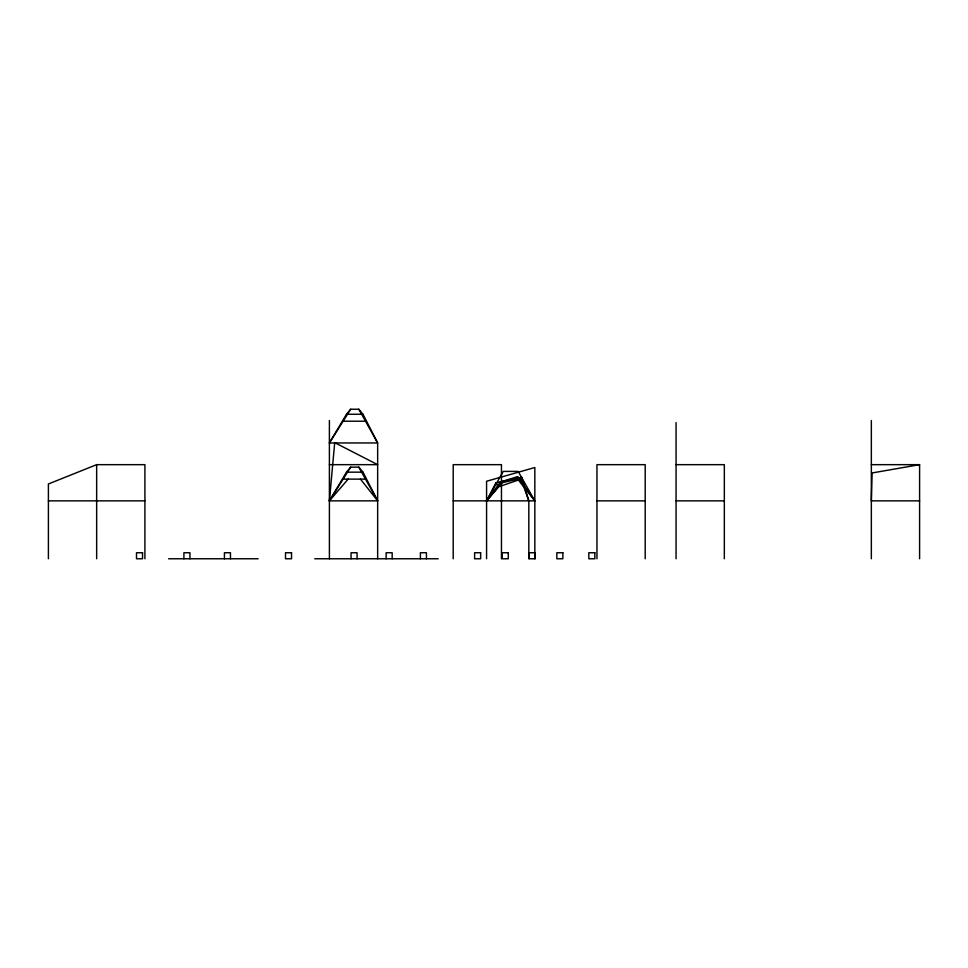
<?xml version="1.0" encoding="UTF-8"?>
<svg xmlns="http://www.w3.org/2000/svg" width="968" height="968" viewBox="0 0 968 968"><rect width="100%" height="100%" fill="white"/><g stroke="black" fill="none" stroke-linecap="round" stroke-linejoin="round"><path stroke-width="1.45" d="M348.153 479.124L329.398 500.855L346.483 472.166L350.67 467.145L358.825 467.145L363.012 472.166L377.653 500.855L329.398 500.855L334.71 442.654L377.653 464.664L329.398 464.664M528.818 558.766L528.818 500.855L520.99 479.124L521.691 477.26L495.906 482.863L486.577 500.855L502.029 482.742L517.65 479.124L534.832 500.855L453.205 500.855M486.577 500.855L503.263 471.404L518.146 471.404L534.832 500.855L517.65 476.619L500.492 481.979L486.577 500.855L498.375 486.892L520.99 479.124M358.825 409.234L377.653 442.957L329.398 442.957L346.483 414.256L350.67 409.234L358.825 409.234L363.012 414.256L377.653 442.957L377.653 558.766M329.398 442.957L350.67 409.234M329.398 500.855L350.67 467.145M144.91 558.766L144.91 464.664L96.655 464.664L48.4 483.976L48.4 558.766M919.6 558.766L919.6 464.664L872.059 472.965L871.345 500.855L919.6 500.855M346.483 414.256L363.012 414.256M343.108 421.213L365.517 421.213M676.063 464.664L724.33 464.664L724.33 558.766M871.345 464.664L919.6 464.664M346.483 472.166L363.012 472.166M343.108 479.124L365.517 479.124M48.4 500.855L144.91 500.855M596.953 500.855L645.208 500.855M676.063 500.855L724.33 500.855M168.565 558.766L258.154 558.766M314.745 558.766L438.238 558.766M500.492 481.979L502.029 482.742M360.471 479.124L377.653 500.855L358.825 467.145M495.906 482.863L498.375 486.892M521.691 477.26L528.818 500.855M871.345 420.511L871.345 558.766M676.063 422.568L676.063 558.766M645.208 558.766L645.208 464.664L596.953 464.664L596.953 558.766M534.832 558.766L534.832 467.52L486.577 481.241L486.577 558.766M517.65 476.619L517.65 479.124M501.46 558.766L501.46 464.664L453.205 464.664L453.205 558.766M426.44 558.766L426.44 552.74L420.402 552.74L420.402 558.766M392.173 558.766L392.173 552.74L386.135 552.74L386.135 558.766M357.071 558.766L357.071 552.74L351.045 552.74L351.045 558.766M329.398 420.511L329.398 558.766M230.457 558.766L230.457 552.74L224.419 552.74L224.419 558.766M189.946 558.766L189.946 552.74L183.908 552.74L183.908 558.766M96.655 464.664L96.655 558.766M142.538 552.74L136.5 552.74L136.5 558.766L142.538 558.766L142.538 552.74M291.537 552.74L285.512 552.74L285.512 558.766L291.537 558.766L291.537 552.74M480.648 552.74L474.61 552.74L474.61 558.766L480.648 558.766L480.648 552.74M508.297 552.74L502.271 552.74L502.271 558.766L508.297 558.766L508.297 552.74M535.231 552.74L529.193 552.74L529.193 558.766L535.231 558.766L535.231 552.74M562.868 552.74L556.842 552.74L556.842 558.766L562.868 558.766L562.868 552.74M594.848 552.74L588.822 552.74L588.822 558.766L594.848 558.766L594.848 552.74"/></g></svg>
